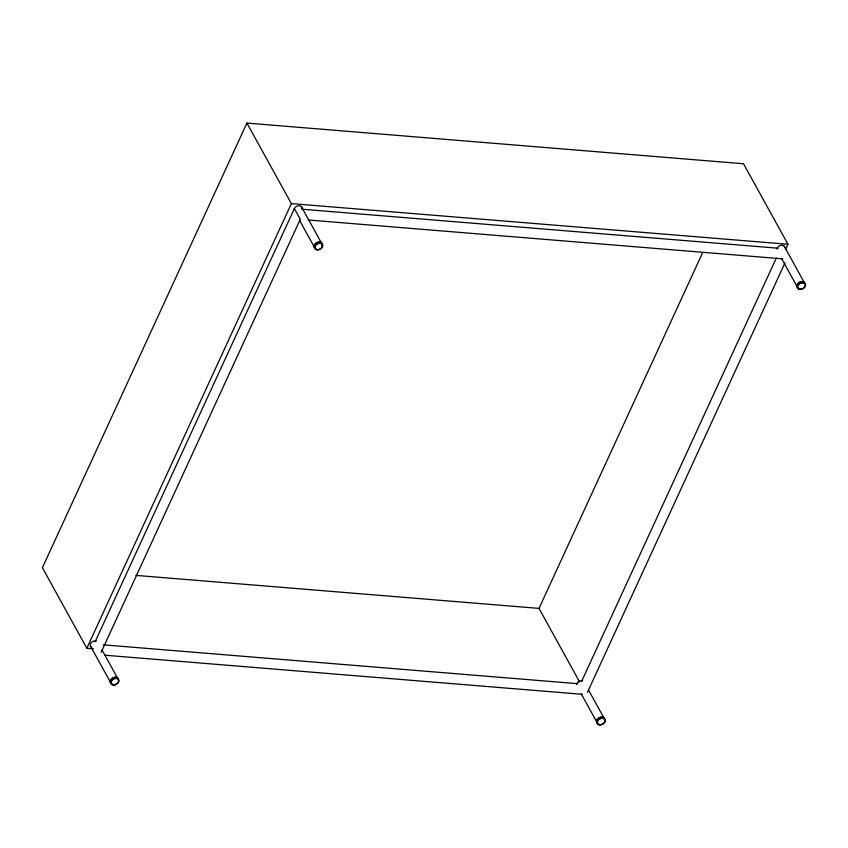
<?xml version="1.0" encoding="UTF-8"?>
<svg xmlns="http://www.w3.org/2000/svg" width="848" height="848" viewBox="0 0 848 848"><rect width="100%" height="100%" fill="white"/><g stroke="black" fill="none" stroke-linecap="round" stroke-linejoin="round"><path stroke-width="1.27" d="M785.757 249.079L787.972 244.266L743.516 163.759L246.906 123.077L42.4 567.725L86.846 648.243L93.428 648.784M86.846 648.243L291.352 203.594L246.906 123.077M95.177 641.671L294.362 208.597L300.287 219.335L101.103 652.409M579.65 682.015L539.021 608.398L702.621 252.683M581.558 681.506L776.312 258.057M587.484 692.244L785.004 262.785M291.352 203.594L787.972 244.266M302.27 209.244L778.104 248.22M308.195 219.982L782.715 258.852M135.924 575.389L539.021 608.398M103.297 644.83L577.817 683.7M105.269 655.239L582.428 694.321M784.262 246.291L804.413 282.787M781.623 258.566L797.364 287.08M588.385 689.753L604.126 718.267M581.336 694.046L597.077 722.56M301.453 206.742L321.604 243.238M299.45 220.162L313.93 246.397M102.004 649.907L117.745 678.432M90.556 646.229L110.706 682.725A4.134 2.894 -28.9 0 1 113.568 677.7A4.134 2.894 -28.9 0 1 118.084 679.916M776.885 249.1A4.134 2.894 -28.9 0 1 781.103 245.284A4.134 2.894 -28.9 0 1 784.601 247.775M798.646 288.002A4.134 2.894 -28.9 0 1 798.827 282.84A4.134 2.894 -28.9 0 1 804.71 283.476M798.498 288.203A4.41 3.085 -28.9 0 1 798.689 282.691A4.41 3.085 -28.9 0 1 804.964 283.38M294.076 209.551A4.134 2.894 -28.9 0 1 298.793 205.682A4.134 2.894 -28.9 0 1 301.57 209.064M320.321 242.327A4.134 2.894 -28.9 0 1 321.721 245.57M315.838 248.453A4.134 2.894 -28.9 0 1 314.258 246.842M314.449 245.21A4.134 2.894 -28.9 0 1 319.431 242.178M315.689 248.655A4.41 3.085 -28.9 0 1 314.513 244.606A4.41 3.085 -28.9 0 1 319.844 241.987A4.41 3.085 -28.9 0 1 321.954 245.581M576.587 684.58A4.134 2.894 -28.9 0 1 582.693 680.849M598.359 723.471A4.134 2.894 -28.9 0 1 598.985 718.012A4.134 2.894 -28.9 0 1 604.454 719.751M598.211 723.683A4.41 3.085 -28.9 0 1 598.868 717.853A4.41 3.085 -28.9 0 1 604.719 719.708M91.838 647.141A4.134 2.894 -28.9 0 1 90.916 643.07A4.134 2.894 -28.9 0 1 96.312 641.014M112.784 684.007A4.41 3.085 -28.9 0 1 110.24 680.69A4.41 3.085 -28.9 0 1 114.968 677.16A4.41 3.085 -28.9 0 1 118.338 679.873M800.141 289.221A4.134 2.894 -28.9 0 0 805.303 284.557A4.134 2.894 -28.9 0 0 799.007 284.25A4.134 2.894 -28.9 0 0 800.141 289.221M800.046 289.444A4.41 3.085 -28.9 0 0 805.558 284.462A4.41 3.085 -28.9 0 0 798.848 284.133A4.41 3.085 -28.9 0 0 800.046 289.444M317.332 249.683A4.134 2.894 -28.9 0 0 322.494 245.008A4.134 2.894 -28.9 0 0 316.198 244.701A4.134 2.894 -28.9 0 0 317.332 249.683M317.237 249.895A4.41 3.085 -28.9 0 0 322.749 244.913A4.41 3.085 -28.9 0 0 316.028 244.584A4.41 3.085 -28.9 0 0 317.237 249.895M599.843 724.701A4.134 2.894 -28.9 0 0 605.016 720.037A4.134 2.894 -28.9 0 0 598.72 719.729A4.134 2.894 -28.9 0 0 599.843 724.701M599.759 724.923A4.41 3.085 -28.9 0 0 605.271 719.931A4.41 3.085 -28.9 0 0 598.55 719.602A4.41 3.085 -28.9 0 0 599.759 724.923M113.473 684.866A4.134 2.894 -28.9 0 0 118.635 680.191A4.134 2.894 -28.9 0 0 112.339 679.884A4.134 2.894 -28.9 0 0 113.473 684.866M113.378 685.078A4.41 3.085 -28.9 0 0 118.89 680.096A4.41 3.085 -28.9 0 0 112.18 679.767A4.41 3.085 -28.9 0 0 113.378 685.078"/></g></svg>
